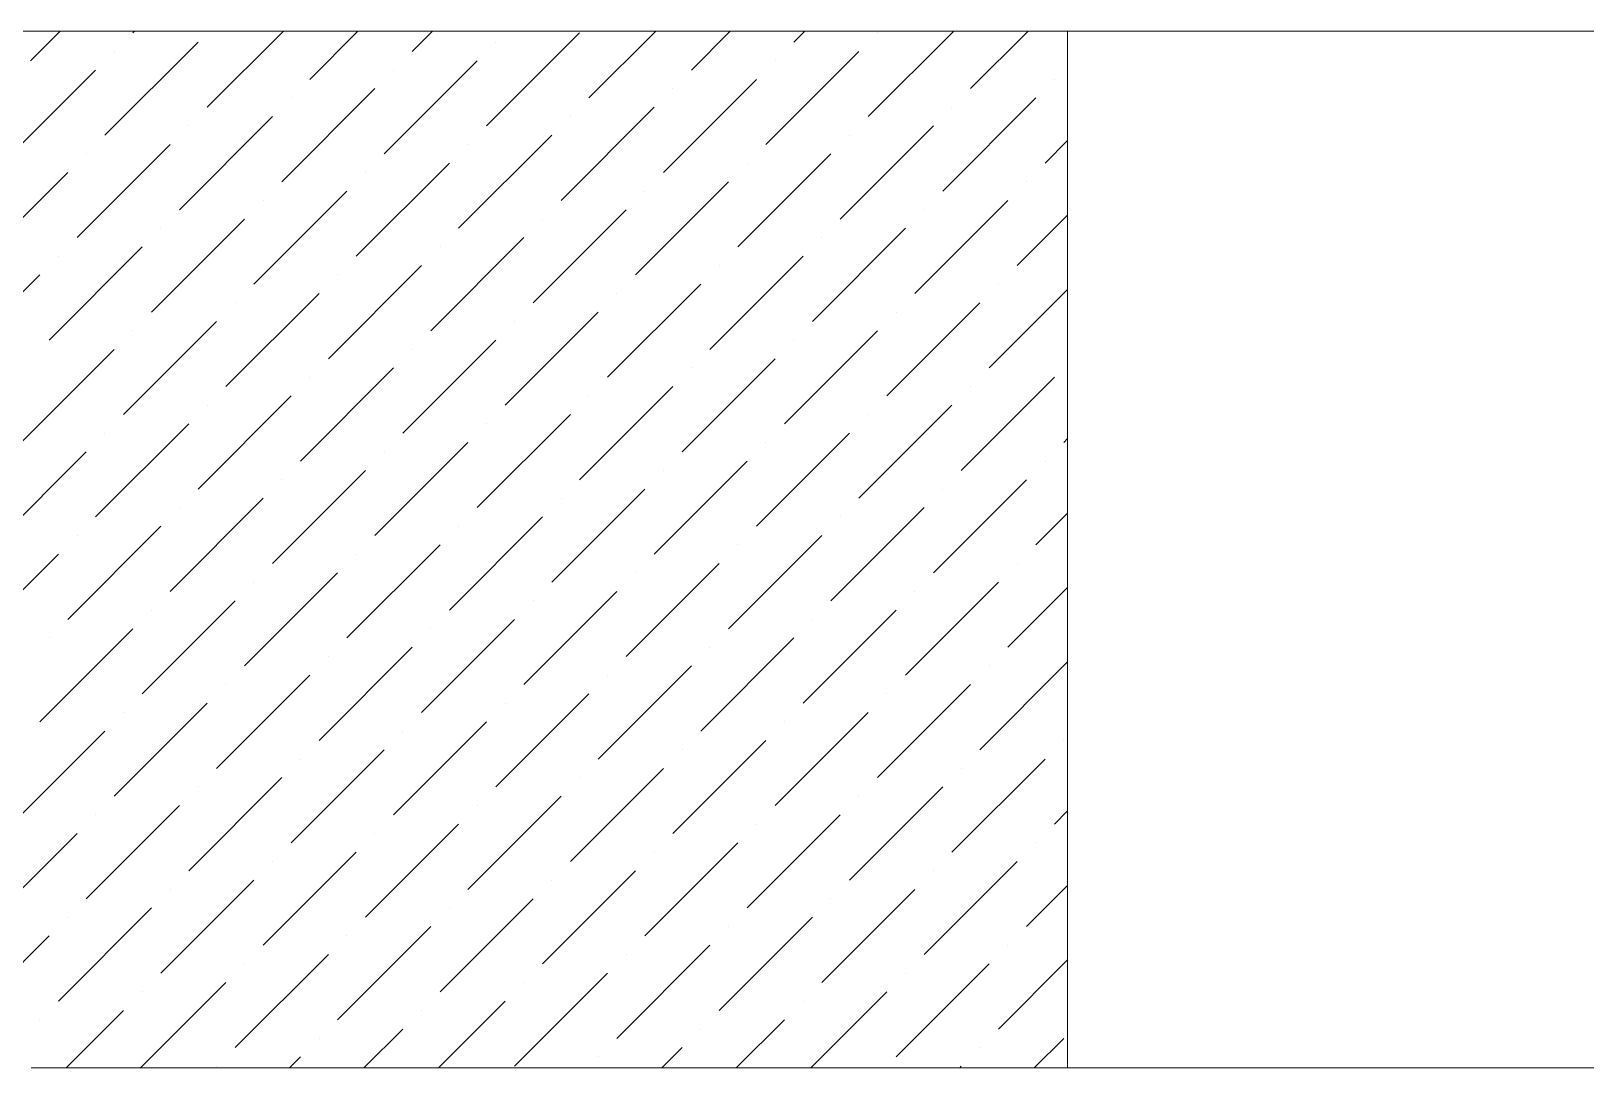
# Model space of a CAD drawing. Header units: millimetres. Extents: x 0 to 297, y 0 to 210.
# Drawn here: x 6 to 9, y 207.8 to 209.8 of the extents above; entities that cross this region are included whole.
import ezdxf

# ---------------------------------------------------------------- set-up
doc = ezdxf.new("R2010")
doc.units = ezdxf.units.MM
doc.layers.add('1', color=7, linetype='Continuous', true_color=0xffffff)

msp = doc.modelspace()

# ---------------------------------------------------------------- linework, layer by layer
at = {"layer": '1', "color": 7, "linetype": 'Continuous', "lineweight": 13}
msp.add_line((0.00002, 209.80001), (296.75714, 209.80001), dxfattribs=at)
at = {"layer": '1', "color": 6, "linetype": 'Continuous', "lineweight": 13}
for p, q in [((5.99881, 209.74286), (6.05596, 209.80001)), ((6.19638, 209.79674), (6.19965, 209.80001)), ((6.34006, 209.65306), (6.48701, 209.80001)), ((6.53763, 209.70694), (6.6307, 209.80001)), ((6.73519, 209.76082), (6.77438, 209.80001)), ((6.87888, 209.61714), (7.05848, 209.79674)), ((7.07644, 209.67102), (7.20543, 209.80001)), ((7.27401, 209.7249), (7.34912, 209.80001)), ((7.47157, 209.77878), (7.4928, 209.80001)), ((7.61526, 209.6351), (7.78017, 209.80001)), ((7.63322, 209.79674), (7.63322, 209.79674)), ((7.81282, 209.68898), (7.92385, 209.80001)), ((6.1425, 209.59918), (6.3221, 209.77878)), ((6.16046, 209.76082), (6.16046, 209.76082)), ((6.89684, 209.77878), (6.89684, 209.77878)), ((7.41769, 209.58122), (7.5973, 209.76082)), ((6.68131, 209.56326), (6.86092, 209.74286)), ((7.43565, 209.74286), (7.43565, 209.74286)), ((5.94493, 209.5453), (6.12453, 209.7249)), ((6.69927, 209.7249), (6.69927, 209.7249)), ((7.22013, 209.52734), (7.39973, 209.70694)), ((7.97447, 209.70694), (7.97447, 209.70694)), ((6.48374, 209.50938), (6.66335, 209.68898)), ((6.50171, 209.67102), (6.50171, 209.67102)), ((7.23809, 209.68898), (7.23809, 209.68898)), ((7.75894, 209.49141), (7.93855, 209.67102)), ((7.02256, 209.47345), (7.20217, 209.65306)), ((7.7769, 209.65306), (7.7769, 209.65306)), ((6.28618, 209.45549), (6.46578, 209.6351)), ((6.30414, 209.61714), (6.30414, 209.61714)), ((7.04052, 209.6351), (7.04052, 209.6351)), ((7.56138, 209.43753), (7.74098, 209.61714)), ((6.08861, 209.40161), (6.26822, 209.58122)), ((6.82499, 209.41957), (7.0046, 209.59918)), ((6.84296, 209.58122), (6.84296, 209.58122)), ((7.57934, 209.59918), (7.57934, 209.59918)), ((7.95651, 209.5453), (8.00002, 209.58881)), ((6.10657, 209.56326), (6.10657, 209.56326)), ((7.36381, 209.38365), (7.54342, 209.56326)), ((5.89105, 209.34773), (6.07065, 209.52734)), ((6.62743, 209.36569), (6.80703, 209.5453)), ((6.64539, 209.52734), (6.64539, 209.52734)), ((7.38177, 209.5453), (7.38177, 209.5453)), ((6.42986, 209.31181), (6.60947, 209.49141)), ((7.16624, 209.32977), (7.34585, 209.50938)), ((7.1842, 209.49141), (7.1842, 209.49141)), ((7.92059, 209.50938), (7.92059, 209.50938)), ((6.44782, 209.47345), (6.44782, 209.47345)), ((7.70506, 209.29385), (7.88466, 209.47345)), ((6.2323, 209.25793), (6.4119, 209.43753)), ((6.96868, 209.27589), (7.14828, 209.45549)), ((6.98664, 209.43753), (6.98664, 209.43753)), ((7.72302, 209.45549), (7.72302, 209.45549)), ((7.90263, 209.34773), (8.00002, 209.44513)), ((6.25026, 209.41957), (6.25026, 209.41957)), ((6.77111, 209.22201), (6.95072, 209.40161)), ((7.50749, 209.23997), (7.6871, 209.41957)), ((7.52545, 209.40161), (7.52545, 209.40161)), ((6.03473, 209.20405), (6.21434, 209.38365)), ((6.78907, 209.38365), (6.78907, 209.38365)), ((6.05269, 209.36569), (6.05269, 209.36569)), ((6.57355, 209.16813), (6.75315, 209.34773)), ((7.30993, 209.18609), (7.48953, 209.36569)), ((7.32789, 209.34773), (7.32789, 209.34773)), ((5.83717, 209.15017), (6.01677, 209.32977)), ((6.59151, 209.32977), (6.59151, 209.32977)), ((7.11236, 209.1322), (7.29197, 209.31181)), ((7.8667, 209.31181), (7.8667, 209.31181)), ((6.37598, 209.11424), (6.55559, 209.29385)), ((7.13032, 209.29385), (7.13032, 209.29385)), ((7.84874, 209.15017), (8.00002, 209.30144)), ((6.39394, 209.27589), (6.39394, 209.27589)), ((6.9148, 209.07832), (7.0944, 209.25793)), ((7.65118, 209.09628), (7.83078, 209.27589)), ((7.66914, 209.25793), (7.66914, 209.25793)), ((6.17842, 209.06036), (6.35802, 209.23997)), ((6.19638, 209.22201), (6.19638, 209.22201)), ((6.93276, 209.23997), (6.93276, 209.23997)), ((7.45361, 209.0424), (7.63322, 209.22201)), ((6.71723, 209.02444), (6.89684, 209.20405)), ((7.47157, 209.20405), (7.47157, 209.20405)), ((5.98085, 209.00648), (6.16046, 209.18609)), ((6.73519, 209.18609), (6.73519, 209.18609)), ((7.25605, 208.98852), (7.43565, 209.16813)), ((6.51967, 208.97056), (6.69927, 209.15017)), ((6.53763, 209.1322), (6.53763, 209.1322)), ((7.27401, 209.15017), (7.27401, 209.15017)), ((7.79486, 208.9526), (7.97447, 209.1322)), ((7.05848, 208.93464), (7.23809, 209.11424)), ((7.81282, 209.11424), (7.81282, 209.11424)), ((6.3221, 208.91668), (6.50171, 209.09628)), ((6.34006, 209.07832), (6.34006, 209.07832)), ((7.07644, 209.09628), (7.07644, 209.09628)), ((7.5973, 208.89872), (7.7769, 209.07832)), ((6.12453, 208.8628), (6.30414, 209.0424)), ((6.86092, 208.88076), (7.04052, 209.06036)), ((6.87888, 209.0424), (6.87888, 209.0424)), ((7.61526, 209.06036), (7.61526, 209.06036)), ((6.1425, 209.02444), (6.1425, 209.02444)), ((7.39973, 208.84484), (7.57934, 209.02444)), ((7.99243, 209.00648), (8.00002, 209.01407)), ((5.92697, 208.80892), (6.10657, 208.98852)), ((6.66335, 208.82688), (6.84296, 209.00648)), ((6.68131, 208.98852), (6.68131, 208.98852)), ((7.41769, 209.00648), (7.41769, 209.00648)), ((6.46578, 208.77299), (6.64539, 208.9526)), ((7.20217, 208.79095), (7.38177, 208.97056)), ((7.22013, 208.9526), (7.22013, 208.9526)), ((7.95651, 208.97056), (7.95651, 208.97056)), ((6.48374, 208.93464), (6.48374, 208.93464)), ((7.74098, 208.75503), (7.92059, 208.93464)), ((6.26822, 208.71911), (6.44782, 208.89872)), ((7.0046, 208.73707), (7.1842, 208.91668)), ((7.02256, 208.89872), (7.02256, 208.89872)), ((7.75894, 208.91668), (7.75894, 208.91668)), ((6.28618, 208.88076), (6.28618, 208.88076)), ((6.80703, 208.68319), (6.98664, 208.8628)), ((7.54342, 208.70115), (7.72302, 208.88076)), ((7.56138, 208.8628), (7.56138, 208.8628)), ((7.93855, 208.80892), (8.00002, 208.87039)), ((6.07065, 208.66523), (6.25026, 208.84484)), ((6.82499, 208.84484), (6.82499, 208.84484)), ((6.08861, 208.82688), (6.08861, 208.82688)), ((6.60947, 208.62931), (6.78907, 208.80892)), ((7.34585, 208.64727), (7.52545, 208.82688)), ((7.36381, 208.80892), (7.36381, 208.80892)), ((5.87309, 208.61135), (6.05269, 208.79095)), ((6.62743, 208.79095), (6.62743, 208.79095)), ((7.14828, 208.59339), (7.32789, 208.77299)), ((7.90263, 208.77299), (7.90263, 208.77299)), ((6.4119, 208.57543), (6.59151, 208.75503)), ((7.16624, 208.75503), (7.16624, 208.75503)), ((6.42986, 208.73707), (6.42986, 208.73707)), ((6.95072, 208.53951), (7.13032, 208.71911)), ((7.6871, 208.55747), (7.8667, 208.73707)), ((7.70506, 208.71911), (7.70506, 208.71911)), ((7.88466, 208.61135), (8.00002, 208.72671)), ((6.21434, 208.52155), (6.39394, 208.70115)), ((6.2323, 208.68319), (6.2323, 208.68319)), ((6.96868, 208.70115), (6.96868, 208.70115)), ((7.48953, 208.50359), (7.66914, 208.68319)), ((6.75315, 208.48563), (6.93276, 208.66523)), ((7.50749, 208.66523), (7.50749, 208.66523)), ((6.01677, 208.46767), (6.19638, 208.64727)), ((6.03473, 208.62931), (6.03473, 208.62931)), ((6.77111, 208.64727), (6.77111, 208.64727)), ((7.29197, 208.44971), (7.47157, 208.62931)), ((6.55559, 208.43174), (6.73519, 208.61135)), ((6.57355, 208.59339), (6.57355, 208.59339)), ((7.30993, 208.61135), (7.30993, 208.61135)), ((7.0944, 208.39582), (7.27401, 208.57543)), ((7.83078, 208.41378), (8.00002, 208.58302)), ((7.84874, 208.57543), (7.84874, 208.57543)), ((6.35802, 208.37786), (6.53763, 208.55747)), ((6.37598, 208.53951), (6.37598, 208.53951)), ((7.11236, 208.55747), (7.11236, 208.55747)), ((7.63322, 208.3599), (7.81282, 208.53951)), ((6.16046, 208.32398), (6.34006, 208.50359)), ((6.89684, 208.34194), (7.07644, 208.52155)), ((6.9148, 208.50359), (6.9148, 208.50359)), ((7.65118, 208.52155), (7.65118, 208.52155)), ((6.17842, 208.48563), (6.17842, 208.48563)), ((7.43565, 208.30602), (7.61526, 208.48563)), ((5.96289, 208.2701), (6.1425, 208.44971)), ((6.69927, 208.28806), (6.87888, 208.46767)), ((6.71723, 208.44971), (6.71723, 208.44971)), ((7.45361, 208.46767), (7.45361, 208.46767)), ((6.50171, 208.23418), (6.68131, 208.41378)), ((7.23809, 208.25214), (7.41769, 208.43174)), ((7.25605, 208.41378), (7.25605, 208.41378)), ((7.99243, 208.43174), (7.99243, 208.43174)), ((6.51967, 208.39582), (6.51967, 208.39582)), ((7.7769, 208.21622), (7.95651, 208.39582)), ((6.30414, 208.1803), (6.48374, 208.3599)), ((7.04052, 208.19826), (7.22013, 208.37786)), ((7.05848, 208.3599), (7.05848, 208.3599)), ((7.79486, 208.37786), (7.79486, 208.37786)), ((6.3221, 208.34194), (6.3221, 208.34194)), ((6.84296, 208.14438), (7.02256, 208.32398)), ((7.57934, 208.16234), (7.75894, 208.34194)), ((7.5973, 208.32398), (7.5973, 208.32398)), ((6.10657, 208.12642), (6.28618, 208.30602)), ((6.86092, 208.30602), (6.86092, 208.30602)), ((7.97447, 208.2701), (8.00002, 208.29565)), ((6.12453, 208.28806), (6.12453, 208.28806)), ((6.64539, 208.09049), (6.82499, 208.2701)), ((7.38177, 208.10846), (7.56138, 208.28806)), ((7.39973, 208.2701), (7.39973, 208.2701)), ((5.90901, 208.07253), (6.08861, 208.25214)), ((6.66335, 208.25214), (6.66335, 208.25214)), ((7.1842, 208.05457), (7.36381, 208.23418)), ((7.93855, 208.23418), (7.93855, 208.23418)), ((6.44782, 208.03661), (6.62743, 208.21622)), ((7.20217, 208.21622), (7.20217, 208.21622)), ((6.46578, 208.19826), (6.46578, 208.19826)), ((6.98664, 208.00069), (7.16624, 208.1803)), ((7.72302, 208.01865), (7.90263, 208.19826)), ((7.74098, 208.1803), (7.74098, 208.1803)), ((6.25026, 207.98273), (6.42986, 208.16234)), ((6.26822, 208.14438), (6.26822, 208.14438)), ((7.0046, 208.16234), (7.0046, 208.16234)), ((7.52545, 207.96477), (7.70506, 208.14438)), ((7.92059, 208.07253), (8.00002, 208.15197)), ((6.78907, 207.94681), (6.96868, 208.12642)), ((7.54342, 208.12642), (7.54342, 208.12642)), ((6.05269, 207.92885), (6.2323, 208.10846)), ((6.07065, 208.09049), (6.07065, 208.09049)), ((6.80703, 208.10846), (6.80703, 208.10846)), ((7.32789, 207.91089), (7.50749, 208.09049)), ((5.85513, 207.87497), (6.03473, 208.05457)), ((6.59151, 207.89293), (6.77111, 208.07253)), ((6.60947, 208.05457), (6.60947, 208.05457)), ((7.34585, 208.07253), (7.34585, 208.07253)), ((7.13032, 207.85701), (7.30993, 208.03661)), ((7.88466, 208.03661), (7.88466, 208.03661)), ((6.39394, 207.83905), (6.57355, 208.01865)), ((6.4119, 208.00069), (6.4119, 208.00069)), ((7.14828, 208.01865), (7.14828, 208.01865)), ((7.66914, 207.82109), (7.84874, 208.00069)), ((7.8667, 207.87497), (8.00002, 208.00829)), ((6.21122, 207.80001), (6.37598, 207.96477)), ((6.93276, 207.80313), (7.11236, 207.98273)), ((6.95072, 207.96477), (6.95072, 207.96477)), ((7.6871, 207.98273), (7.6871, 207.98273)), ((6.21434, 207.94681), (6.21434, 207.94681)), ((7.50438, 207.80001), (7.65118, 207.94681)), ((6.06754, 207.80001), (6.17842, 207.91089)), ((6.75315, 207.91089), (6.75315, 207.91089)), ((6.78596, 207.80001), (6.9148, 207.92885)), ((7.48953, 207.92885), (7.48953, 207.92885)), ((6.01677, 207.89293), (6.01677, 207.89293)), ((6.64227, 207.80001), (6.71723, 207.87497)), ((7.29197, 207.87497), (7.29197, 207.87497)), ((7.3607, 207.80001), (7.45361, 207.89293)), ((6.55559, 207.85701), (6.55559, 207.85701)), ((7.93543, 207.80001), (7.99243, 207.85701)), ((6.49859, 207.80001), (6.51967, 207.82109)), ((7.0944, 207.82109), (7.0944, 207.82109)), ((7.21701, 207.80001), (7.25605, 207.83905)), ((7.83078, 207.83905), (7.83078, 207.83905)), ((6.35802, 207.80313), (6.35802, 207.80313)), ((7.79175, 207.80001), (7.79486, 207.80313))]:
    msp.add_line(p, q, dxfattribs=at)
at = {"layer": '1', "color": 6, "linetype": 'Continuous', "lineweight": 18}
for p, q in [((8.00002, 209.80001), (8.00002, 207.80001)), ((294.75714, 207.80001), (6.00002, 207.80001))]:
    msp.add_line(p, q, dxfattribs=at)

doc.saveas('drawing.dxf')
